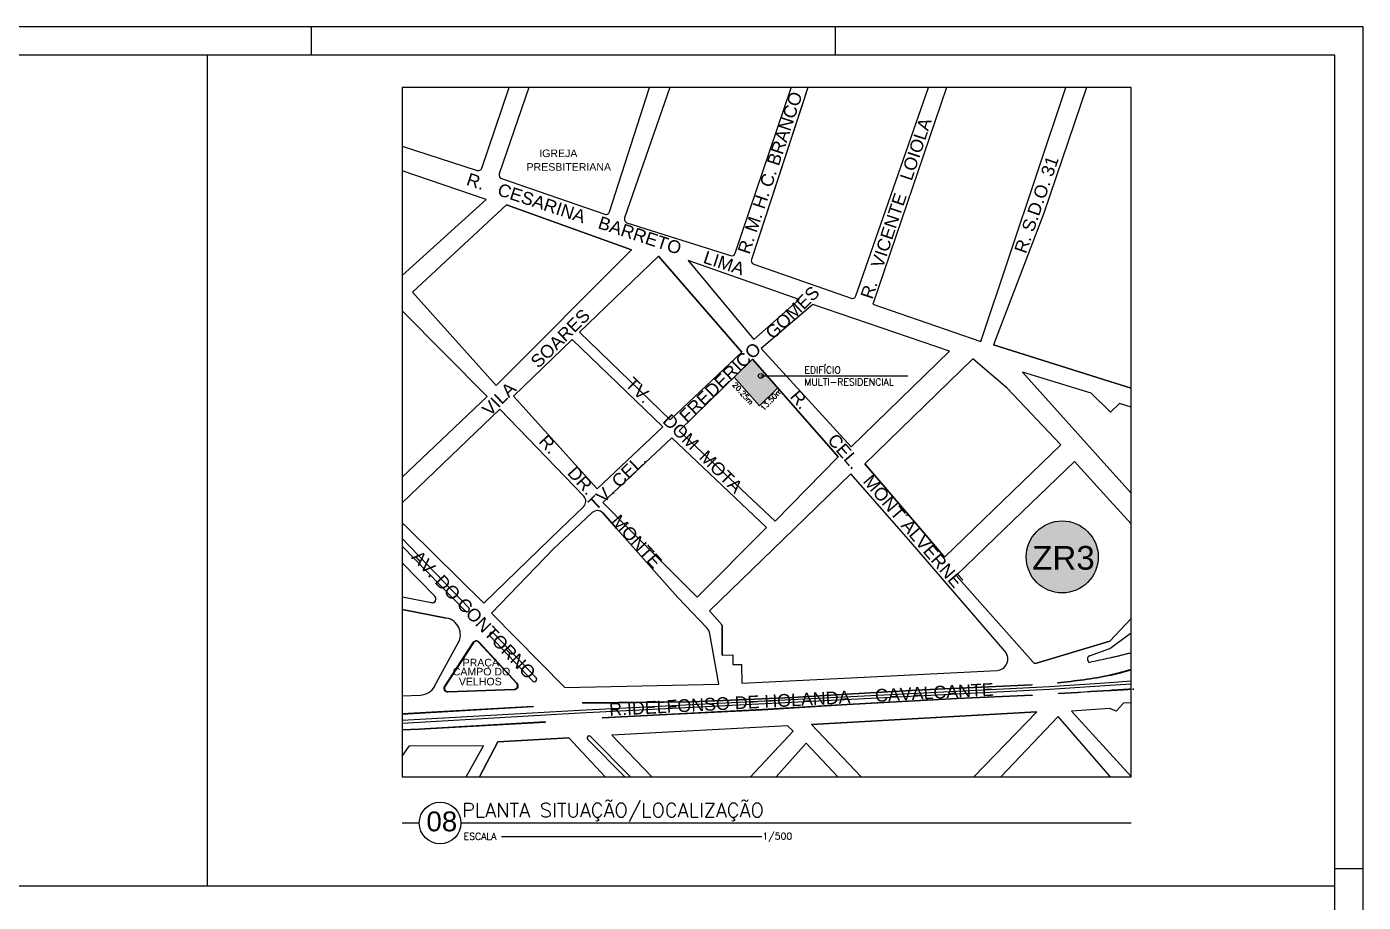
# Model space of a CAD drawing. Header units: millimetres. Extents: x 23536 to 47095, y 9984 to 20154.
# Drawn here: x 23566.61 to 23601.99, y 10005.41 to 10028.57 of the extents above; entities that cross this region are included whole.
import ezdxf
from ezdxf.enums import TextEntityAlignment as Align

# ---------------------------------------------------------------- set-up
doc = ezdxf.new("R2010")
doc.units = ezdxf.units.MM
doc.header["$LTSCALE"] = 30
doc.header["$MEASUREMENT"] = 0
doc.linetypes.add('TRACKS', pattern=[0.3, 0.15, 0.15])
doc.layers.get('0').update_dxf_attribs({"linetype": 'CONTINUOUS'})
for name, color, linetype in [('CERC02', 3, 'CONTINUOUS'), ('CINZA', 252, 'CONTINUOUS'), ('CINZA2', 254, 'CONTINUOUS'), ('edificações_representativas_toponimia', 7, 'CONTINUOUS'), ('LAYER1', 2, 'CONTINUOUS'), ('LAYER2', 3, 'CONTINUOUS'), ('LAYER4', 7, 'CONTINUOUS'), ('LAYER8', 1, 'CONTINUOUS'), ('LINHA FERREA', 250, 'TRACKS'), ('MEIO_FIO_2', 7, 'CONTINUOUS'), ('PAREDE01', 2, 'CONTINUOUS'), ('PRAÇAS', 7, 'CONTINUOUS'), ('TEXTO01', 2, 'CONTINUOUS'), ('TEXTO02', 3, 'CONTINUOUS'), ('TEXTO03', 6, 'CONTINUOUS'), ('TEXTO1', 2, 'CONTINUOUS'), ('TOPONIMIA RUAS', 7, 'CONTINUOUS'), ('ZON_ESPECIF_HAC', 254, 'CONTINUOUS'), ('ZON_ESPECIF_TXT', 7, 'CONTINUOUS')]:
    doc.layers.add(name, color=color, linetype=linetype)
doc.styles.add('ARIAL', font='arial.ttf', dxfattribs={"height": 0.2})
doc.styles.add('ROMANS', font='romans.shx', dxfattribs={"height": 0.14})
doc.styles.add('TEXTO', font='arial.ttf', dxfattribs={"height": 3})

# ---------------------------------------------------------------- blocks, each defined once
blk = doc.blocks.new('A$C00126118')
at = {"layer": 'LAYER2'}
blk.add_line((0.3, 0.367), (0, 0.367), dxfattribs=at)
blk.add_circle((0.667, 0.367), 0.367, dxfattribs=at)

msp = doc.modelspace()

# ---------------------------------------------------------------- hatches: boundary and pattern name
at = {"layer": 'CINZA2'}
msp.add_hatch(color=256, dxfattribs=at).paths.add_polyline_path([(23585.821, 10019.773), (23585.337, 10019.302), (23586.007, 10018.54), (23586.491, 10019.012)], flags=17)
at = {"layer": 'ZON_ESPECIF_HAC'}
h = msp.add_hatch(color=256, dxfattribs=at)
edge = h.paths.add_edge_path()
edge.add_arc((23594.018, 10014.542), 0.953, 0, 360)

# ---------------------------------------------------------------- linework, layer by layer
msp.add_line((23586.041, 10019.332), (23589.932, 10019.332))
msp.add_circle((23586.041, 10019.332), 0.0636)
at = {"layer": 'CERC02'}
for p, q in [((23601.987, 10028.57), (23540.787, 10028.57)), ((23574.146, 10027.82), (23574.146, 10028.57)), ((23588.021, 10027.82), (23588.021, 10028.57)), ((23601.987, 9984.02), (23601.987, 10028.57)), ((23601.237, 10006.295), (23601.987, 10006.295))]:
    msp.add_line(p, q, dxfattribs=at)
at = {"layer": 'CINZA'}
for p, q in [((23595.841, 10026.96), (23576.553, 10026.96)), ((23576.553, 10026.96), (23576.553, 10008.72)), ((23595.841, 10008.72), (23595.841, 10026.96)), ((23576.553, 10008.72), (23595.841, 10008.72))]:
    msp.add_line(p, q, dxfattribs=at)
at = {"layer": 'LAYER1'}
msp.add_lwpolyline([(23585.337, 10019.302), (23586.007, 10018.54), (23586.491, 10019.012), (23585.821, 10019.773), (23585.337, 10019.302)], dxfattribs=at)
at = {"layer": 'LAYER2'}
msp.add_line((23595.841, 10007.501), (23578.104, 10007.501), dxfattribs=at)
at = {"layer": 'LAYER4'}
msp.add_line((23579.182, 10007.148), (23586.067, 10007.148), dxfattribs=at)
at = {"layer": 'LAYER8'}
for p, q in [((23601.237, 10027.82), (23541.537, 10027.82)), ((23571.387, 10027.82), (23571.387, 10005.84)), ((23601.237, 9984.77), (23601.237, 10027.82)), ((23541.537, 10005.84), (23601.237, 10005.84))]:
    msp.add_line(p, q, dxfattribs=at)
at = {"layer": 'LINHA FERREA', "ltscale": 0.05}
for p, q in [((23595.277, 10011.214), (23593.686, 10011.108)), ((23593.686, 10011.108), (23581.246, 10010.483)), ((23593.69, 10011.034), (23581.249, 10010.408)), ((23595.277, 10011.139), (23593.691, 10011.034)), ((23581.246, 10010.483), (23576.553, 10010.212)), ((23581.25, 10010.408), (23576.553, 10010.137))]:
    msp.add_line(p, q, dxfattribs=at)
at = {"layer": 'LINHA FERREA'}
for p, q in [((23595.841, 10011.252), (23595.277, 10011.214)), ((23595.841, 10011.177), (23595.277, 10011.139))]:
    msp.add_line(p, q, dxfattribs=at)
at = {"layer": 'MEIO_FIO_2'}
for p, q in [((23590.954, 10026.96), (23589.008, 10021.232)), ((23591.866, 10020.243), (23594.116, 10026.96)), ((23594.664, 10026.96), (23593.536, 10023.639)), ((23578.775, 10023.998), (23576.553, 10024.759)), ((23576.553, 10021.987), (23578.775, 10023.998)), ((23576.824, 10021.544), (23579.31, 10023.858)), ((23579.31, 10023.858), (23582.62, 10022.663)), ((23593.536, 10023.639), (23592.203, 10020.153)), ((23582.62, 10022.663), (23579.034, 10019.074)), ((23581.244, 10020.487), (23583.337, 10022.504)), ((23583.337, 10022.504), (23585.542, 10019.957)), ((23587.056, 10021.349), (23584.115, 10022.384)), ((23584.115, 10022.384), (23585.858, 10020.299)), ((23579.034, 10019.074), (23576.824, 10021.544)), ((23585.858, 10020.299), (23587.056, 10021.349)), ((23587.418, 10021.221), (23586.052, 10020.059)), ((23587.418, 10021.221), (23586.052, 10020.059)), ((23591.036, 10019.987), (23587.418, 10021.221)), ((23591.036, 10019.987), (23587.418, 10021.221)), ((23589.008, 10021.232), (23591.866, 10020.243)), ((23576.553, 10021.053), (23578.802, 10018.786)), ((23583.644, 10018.165), (23581.244, 10020.487)), ((23579.494, 10018.799), (23581.049, 10020.299)), ((23583.445, 10017.981), (23581.049, 10020.299)), ((23586.052, 10020.059), (23588.429, 10017.451)), ((23586.052, 10020.059), (23588.429, 10017.451)), ((23595.277, 10019.184), (23592.203, 10020.153)), ((23585.542, 10019.957), (23583.644, 10018.165)), ((23583.876, 10017.879), (23585.821, 10019.773)), ((23585.821, 10019.773), (23583.876, 10017.879)), ((23585.821, 10019.773), (23588.09, 10017.193)), ((23588.09, 10017.193), (23585.821, 10019.773)), ((23588.429, 10017.451), (23591.036, 10019.987)), ((23588.429, 10017.451), (23591.036, 10019.987)), ((23588.798, 10017.001), (23591.652, 10019.784)), ((23592.558, 10019.004), (23591.652, 10019.784)), ((23594.781, 10018.876), (23592.968, 10019.43)), ((23592.968, 10019.43), (23595.277, 10016.858)), ((23592.558, 10019.004), (23593.978, 10017.51)), ((23595.841, 10019.006), (23595.277, 10019.184)), ((23576.553, 10016.654), (23578.802, 10018.786)), ((23581.707, 10016.341), (23579.494, 10018.799)), ((23595.277, 10018.392), (23594.781, 10018.876)), ((23576.553, 10015.969), (23579.133, 10018.455)), ((23579.133, 10018.455), (23581.353, 10016.152)), ((23595.294, 10018.376), (23595.277, 10018.392)), ((23595.536, 10018.602), (23595.294, 10018.376)), ((23595.841, 10018.507), (23595.536, 10018.602)), ((23583.445, 10017.981), (23581.707, 10016.341)), ((23583.687, 10017.692), (23581.861, 10015.978)), ((23583.687, 10017.692), (23586.194, 10015.319)), ((23586.418, 10015.486), (23583.876, 10017.879)), ((23583.876, 10017.879), (23586.418, 10015.486)), ((23591.677, 10015.285), (23593.978, 10017.51)), ((23586.418, 10015.486), (23588.09, 10017.193)), ((23586.418, 10015.486), (23588.09, 10017.193)), ((23590.266, 10015.285), (23588.798, 10017.001)), ((23594.343, 10017.067), (23592.493, 10015.285)), ((23594.343, 10017.067), (23592.493, 10015.285)), ((23595.277, 10016.038), (23594.343, 10017.067)), ((23595.277, 10016.038), (23594.343, 10017.067)), ((23595.277, 10016.858), (23595.841, 10016.231)), ((23588.427, 10016.737), (23586.926, 10015.285)), ((23589.702, 10015.285), (23588.427, 10016.737)), ((23580.742, 10015.285), (23581.348, 10015.87)), ((23582.551, 10015.285), (23581.861, 10015.978)), ((23595.841, 10015.417), (23595.277, 10016.038)), ((23595.841, 10015.417), (23595.277, 10016.038)), ((23576.553, 10015.442), (23576.713, 10015.285)), ((23581.12, 10015.285), (23581.581, 10015.714)), ((23581.867, 10015.7), (23582.234, 10015.285)), ((23576.713, 10015.285), (23578.708, 10013.32)), ((23578.708, 10013.32), (23580.742, 10015.285)), ((23580.563, 10014.766), (23581.12, 10015.285)), ((23582.234, 10015.285), (23583.841, 10013.471)), ((23584.353, 10013.476), (23582.551, 10015.285)), ((23586.16, 10015.285), (23584.353, 10013.476)), ((23586.926, 10015.285), (23584.687, 10013.119)), ((23586.194, 10015.319), (23586.16, 10015.285)), ((23590.014, 10014.93), (23589.702, 10015.285)), ((23590.905, 10014.539), (23590.266, 10015.285)), ((23590.905, 10014.539), (23591.677, 10015.285)), ((23592.493, 10015.285), (23591.211, 10014.05)), ((23592.493, 10015.285), (23591.211, 10014.05)), ((23578.917, 10013.053), (23580.563, 10014.766)), ((23592.506, 10012.036), (23590.014, 10014.93)), ((23576.553, 10014.383), (23577.413, 10013.5)), ((23593.239, 10011.764), (23591.211, 10014.05)), ((23591.211, 10014.05), (23593.239, 10011.764)), ((23576.553, 10013.485), (23577.322, 10013.332)), ((23583.841, 10013.471), (23584.614, 10012.664)), ((23576.553, 10013.153), (23577.726, 10012.925)), ((23578.917, 10013.053), (23580.857, 10011.089)), ((23584.687, 10013.119), (23585.015, 10012.736)), ((23585.019, 10011.945), (23585.015, 10012.736)), ((23595.841, 10012.914), (23595.277, 10012.31)), ((23595.277, 10012.31), (23595.841, 10012.914)), ((23577.409, 10011.121), (23578.035, 10012.268)), ((23578.426, 10012.274), (23577.675, 10011.125)), ((23578.584, 10012.288), (23579.587, 10011.2)), ((23578.876, 10012.445), (23579.997, 10011.266)), ((23580.095, 10011.346), (23578.963, 10012.525)), ((23584.933, 10011.175), (23584.692, 10012.51)), ((23595.277, 10012.31), (23593.341, 10011.734)), ((23593.341, 10011.734), (23595.277, 10012.31)), ((23595.277, 10012.122), (23595.819, 10012.515)), ((23595.819, 10012.515), (23595.841, 10012.536)), ((23585.019, 10011.945), (23585.302, 10011.948)), ((23585.302, 10011.948), (23585.298, 10011.695)), ((23594.738, 10011.923), (23595.277, 10012.122)), ((23585.298, 10011.695), (23585.534, 10011.698)), ((23585.534, 10011.698), (23585.541, 10011.198)), ((23585.541, 10011.198), (23588.603, 10011.353)), ((23588.603, 10011.353), (23592.294, 10011.541)), ((23593.898, 10011.212), (23593.899, 10011.202)), ((23576.553, 10010.868), (23577.032, 10010.887)), ((23577.762, 10010.971), (23579.517, 10011.032)), ((23580.857, 10011.089), (23584.933, 10011.175)), ((23586.87, 10010.833), (23588.475, 10010.932)), ((23586.871, 10010.823), (23588.476, 10010.922)), ((23588.475, 10010.932), (23590.332, 10011.032)), ((23588.476, 10010.922), (23590.332, 10011.022)), ((23590.332, 10011.032), (23593.22, 10011.165)), ((23590.332, 10011.022), (23593.22, 10011.155)), ((23593.22, 10010.886), (23591.235, 10010.796)), ((23593.22, 10010.876), (23591.236, 10010.786)), ((23593.22, 10011.155), (23593.22, 10011.165)), ((23593.22, 10010.886), (23593.22, 10010.876)), ((23593.921, 10010.929), (23593.921, 10010.937)), ((23576.553, 10010.396), (23580.019, 10010.594)), ((23576.553, 10010.386), (23580.02, 10010.584)), ((23580.019, 10010.594), (23580.02, 10010.584)), ((23581.324, 10010.687), (23584.204, 10010.716)), ((23581.333, 10010.677), (23581.324, 10010.687)), ((23581.333, 10010.677), (23584.204, 10010.706)), ((23586.089, 10010.502), (23583.369, 10010.367)), ((23586.089, 10010.492), (23583.369, 10010.357)), ((23584.204, 10010.716), (23585.26, 10010.76)), ((23584.204, 10010.706), (23585.26, 10010.75)), ((23585.26, 10010.76), (23586.87, 10010.833)), ((23585.26, 10010.75), (23586.87, 10010.823)), ((23588.325, 10010.638), (23586.088, 10010.502)), ((23588.326, 10010.628), (23586.089, 10010.492)), ((23591.235, 10010.796), (23588.325, 10010.638)), ((23591.236, 10010.786), (23588.326, 10010.628)), ((23595.276, 10010.528), (23594.265, 10010.459)), ((23595.443, 10010.459), (23595.276, 10010.528)), ((23595.276, 10010.528), (23595.277, 10010.528)), ((23595.277, 10010.527), (23595.276, 10010.528)), ((23595.639, 10010.675), (23595.443, 10010.459)), ((23595.841, 10010.68), (23595.639, 10010.675)), ((23580.331, 10010.175), (23576.995, 10009.989)), ((23580.332, 10010.165), (23576.995, 10009.979)), ((23580.331, 10010.175), (23580.332, 10010.165)), ((23583.369, 10010.367), (23581.838, 10010.283)), ((23581.849, 10010.274), (23581.838, 10010.283)), ((23583.369, 10010.357), (23581.849, 10010.274)), ((23587.383, 10010.111), (23593.343, 10010.448)), ((23593.343, 10010.448), (23591.677, 10008.72)), ((23593.916, 10010.316), (23592.395, 10008.72)), ((23594.265, 10010.459), (23595.277, 10009.35)), ((23576.995, 10009.989), (23576.553, 10009.97)), ((23576.995, 10009.979), (23576.553, 10009.96)), ((23586.752, 10010.069), (23582.098, 10009.828)), ((23582.098, 10009.828), (23583.16, 10008.72)), ((23585.77, 10008.72), (23586.899, 10009.932)), ((23586.899, 10009.932), (23586.752, 10010.069)), ((23588.7, 10008.72), (23587.383, 10010.111)), ((23576.723, 10009.531), (23576.553, 10009.277)), ((23578.701, 10009.541), (23576.723, 10009.531)), ((23578.239, 10008.72), (23578.701, 10009.541)), ((23578.594, 10008.72), (23579.077, 10009.653)), ((23579.077, 10009.653), (23580.961, 10009.755)), ((23580.961, 10009.755), (23581.92, 10008.72)), ((23582.445, 10008.72), (23581.466, 10009.71)), ((23582.588, 10008.72), (23581.541, 10009.778)), ((23587.241, 10009.613), (23586.446, 10008.72)), ((23588.077, 10008.72), (23587.241, 10009.613))]:
    msp.add_line(p, q, dxfattribs=at)
for points in [[(23576.553, 10025.413), (23578.533, 10024.768, 0.410452), (23578.658, 10024.831), (23579.382, 10026.96)], [(23576.553, 10025.413), (23578.533, 10024.768, 0.410452), (23578.658, 10024.831), (23579.382, 10026.96)], [(23579.897, 10026.96), (23579.119, 10024.679, 0.413106), (23579.181, 10024.552), (23581.912, 10023.609, 0.420423), (23582.04, 10023.673), (23583.098, 10026.96)], [(23579.897, 10026.96), (23579.119, 10024.679, 0.413106), (23579.181, 10024.552), (23581.912, 10023.609, 0.420423), (23582.04, 10023.673), (23583.098, 10026.96)], [(23583.633, 10026.96), (23582.435, 10023.513, 0.422206), (23582.499, 10023.385), (23585.238, 10022.515, 0.408586), (23585.363, 10022.578), (23586.845, 10026.951)], [(23587.239, 10026.82), (23585.792, 10022.415, 0.408391), (23585.854, 10022.29), (23588.432, 10021.386, 0.414746), (23588.559, 10021.447), (23590.481, 10026.96)], [(23587.285, 10026.96), (23585.792, 10022.415, 0.408391), (23585.854, 10022.29), (23588.432, 10021.386, 0.414746), (23588.559, 10021.447), (23590.481, 10026.96)], [(23576.553, 10015.442), (23576.713, 10015.285), (23578.708, 10013.32), (23580.742, 10015.285), (23581.348, 10015.87, 0.413907), (23581.353, 10016.152), (23579.133, 10018.455), (23576.553, 10015.969)], [(23576.553, 10014.828), (23578.224, 10013.104, 0.940256), (23578.305, 10013.205), (23576.553, 10015.028)], [(23576.553, 10013.485), (23577.322, 10013.332, 0.049072), (23577.342, 10013.331, 0.66349), (23577.413, 10013.5), (23576.553, 10014.383)], [(23576.553, 10010.868), (23577.032, 10010.887, 0.263998), (23577.409, 10011.121), (23578.035, 10012.268, 0.507448), (23577.726, 10012.925), (23576.553, 10013.153)]]:
    msp.add_lwpolyline(points, format="xyb", dxfattribs=at)
for points in [[(23590.954, 10026.96), (23589.008, 10021.232), (23591.866, 10020.243), (23594.116, 10026.96)], [(23590.954, 10026.96), (23589.008, 10021.232), (23591.866, 10020.243), (23594.116, 10026.96)], [(23594.664, 10026.96), (23593.536, 10023.639), (23592.203, 10020.153), (23595.277, 10019.184), (23595.841, 10019.006)], [(23576.553, 10021.987), (23578.775, 10023.998), (23576.553, 10024.759)], [(23576.553, 10016.654), (23578.802, 10018.786), (23576.553, 10021.053)], [(23595.841, 10018.507), (23595.536, 10018.602), (23595.294, 10018.376), (23594.781, 10018.876), (23592.968, 10019.43), (23595.277, 10016.858), (23595.841, 10016.231)], [(23595.841, 10010.68), (23595.639, 10010.675), (23595.443, 10010.459), (23595.276, 10010.528), (23594.265, 10010.459), (23595.277, 10009.35), (23595.841, 10008.733)], [(23591.677, 10008.72), (23593.343, 10010.448), (23587.383, 10010.111), (23588.7, 10008.72)], [(23595.296, 10008.72), (23595.277, 10008.741), (23593.916, 10010.316), (23592.395, 10008.72)], [(23585.77, 10008.72), (23586.899, 10009.932), (23586.752, 10010.069), (23582.098, 10009.828), (23583.16, 10008.72)], [(23578.239, 10008.72), (23578.701, 10009.541), (23576.723, 10009.531), (23576.553, 10009.277)], [(23578.239, 10008.72), (23578.701, 10009.541), (23576.723, 10009.531), (23576.553, 10009.277)], [(23581.92, 10008.72), (23580.961, 10009.755), (23579.077, 10009.653), (23578.594, 10008.72)], [(23588.077, 10008.72), (23587.241, 10009.613), (23586.446, 10008.72)]]:
    msp.add_lwpolyline(points, dxfattribs=at)
for points in [[(23582.62, 10022.663), (23579.31, 10023.858), (23576.824, 10021.544), (23579.034, 10019.074)], [(23583.337, 10022.504), (23581.244, 10020.487), (23583.644, 10018.165), (23585.542, 10019.957)], [(23587.056, 10021.349), (23584.115, 10022.384), (23585.858, 10020.299)], [(23581.049, 10020.299), (23579.494, 10018.799), (23581.707, 10016.341), (23583.445, 10017.981)], [(23593.978, 10017.51), (23592.558, 10019.004), (23591.652, 10019.784), (23588.798, 10017.001), (23590.266, 10015.285), (23590.905, 10014.539), (23591.677, 10015.285)], [(23583.687, 10017.692), (23581.861, 10015.978), (23582.551, 10015.285), (23584.353, 10013.476), (23586.16, 10015.285), (23586.194, 10015.319)]]:
    msp.add_lwpolyline(points, close=True, dxfattribs=at)
for points in [[(23590.014, 10014.93), (23589.702, 10015.285), (23588.427, 10016.737), (23586.926, 10015.285), (23584.687, 10013.119), (23585.015, 10012.736), (23585.019, 10011.945), (23585.302, 10011.948), (23585.298, 10011.695), (23585.534, 10011.698), (23585.541, 10011.198), (23588.603, 10011.353), (23592.294, 10011.541, 0.623832), (23592.506, 10012.036)], [(23583.841, 10013.471), (23582.234, 10015.285), (23581.867, 10015.7, 0.214704), (23581.717, 10015.768, 0.189726), (23581.581, 10015.714), (23581.12, 10015.285), (23580.563, 10014.766), (23578.917, 10013.053), (23580.857, 10011.089), (23584.933, 10011.175), (23584.692, 10012.51, 0.147345), (23584.614, 10012.664)], [(23577.675, 10011.125), (23578.426, 10012.274, -0.488469), (23578.584, 10012.288), (23579.587, 10011.2, -0.64128), (23579.517, 10011.032), (23577.762, 10010.971, -0.607883)], [(23578.963, 10012.525, 0.953871), (23578.876, 10012.445), (23579.997, 10011.266, 1.049716), (23580.095, 10011.346)]]:
    msp.add_lwpolyline(points, format="xyb", close=True, dxfattribs=at)
at = {"layer": 'MEIO_FIO_2', "const_width": 0.0000005}
for points in [[(23578.305, 10013.205), (23576.553, 10015.028)], [(23578.224, 10013.104), (23576.553, 10014.828)]]:
    msp.add_lwpolyline(points, dxfattribs=at)
at = {"layer": 'MEIO_FIO_2'}
for points in [[(23595.841, 10012.002, 0), (23595.825, 10011.998, 0), (23595.799, 10011.991, 0), (23595.773, 10011.985, 0), (23595.747, 10011.978, 0), (23595.722, 10011.971, 0), (23595.696, 10011.965, 0), (23595.669, 10011.958, 0), (23595.643, 10011.952, 0), (23595.617, 10011.945, 0), (23595.591, 10011.939, 0), (23595.565, 10011.932, 0), (23595.539, 10011.926, 0), (23595.513, 10011.92, 0), (23595.487, 10011.914, 0), (23595.461, 10011.908, 0), (23595.435, 10011.902, 0), (23595.408, 10011.895, 0), (23595.382, 10011.89, 0), (23595.356, 10011.884, 0), (23595.33, 10011.878, 0), (23595.304, 10011.872, 0), (23595.277, 10011.866, 0)], [(23595.841, 10011.563, 0), (23595.834, 10011.561, 0), (23595.825, 10011.558, 0), (23595.815, 10011.555, 0), (23595.806, 10011.552, 0), (23595.796, 10011.549, 0), (23595.787, 10011.546, 0), (23595.777, 10011.543, 0), (23595.767, 10011.541, 0), (23595.758, 10011.538, 0), (23595.748, 10011.535, 0), (23595.739, 10011.532, 0), (23595.729, 10011.529, 0), (23595.72, 10011.527, 0), (23595.71, 10011.524, 0), (23595.701, 10011.521, 0), (23595.691, 10011.518, 0), (23595.681, 10011.516, 0), (23595.672, 10011.513, 0), (23595.662, 10011.51, 0), (23595.653, 10011.507, 0), (23595.643, 10011.505, 0), (23595.633, 10011.502, 0), (23595.624, 10011.499, 0), (23595.614, 10011.497, 0), (23595.605, 10011.494, 0), (23595.595, 10011.492, 0), (23595.585, 10011.489, 0), (23595.576, 10011.486, 0), (23595.566, 10011.484, 0), (23595.557, 10011.481, 0), (23595.547, 10011.479, 0), (23595.537, 10011.476, 0), (23595.528, 10011.474, 0), (23595.518, 10011.471, 0), (23595.508, 10011.469, 0), (23595.499, 10011.466, 0), (23595.489, 10011.464, 0), (23595.48, 10011.461, 0), (23595.47, 10011.459, 0), (23595.46, 10011.456, 0), (23595.451, 10011.454, 0), (23595.441, 10011.451, 0), (23595.431, 10011.449, 0), (23595.422, 10011.447, 0), (23595.412, 10011.444, 0), (23595.402, 10011.442, 0), (23595.393, 10011.44, 0), (23595.383, 10011.437, 0), (23595.373, 10011.435, 0), (23595.364, 10011.433, 0), (23595.354, 10011.43, 0), (23595.344, 10011.428, 0), (23595.335, 10011.426, 0), (23595.325, 10011.424, 0), (23595.315, 10011.421, 0), (23595.306, 10011.419, 0), (23595.296, 10011.417, 0), (23595.286, 10011.415, 0), (23595.276, 10011.413, 0)], [(23595.841, 10011.552, 0), (23595.835, 10011.551, 0), (23595.826, 10011.548, 0), (23595.816, 10011.545, 0), (23595.807, 10011.542, 0), (23595.797, 10011.539, 0), (23595.788, 10011.536, 0), (23595.778, 10011.533, 0), (23595.769, 10011.531, 0), (23595.759, 10011.528, 0), (23595.749, 10011.525, 0), (23595.74, 10011.522, 0), (23595.73, 10011.519, 0), (23595.721, 10011.517, 0), (23595.711, 10011.514, 0), (23595.702, 10011.511, 0), (23595.692, 10011.508, 0), (23595.682, 10011.506, 0), (23595.673, 10011.503, 0), (23595.663, 10011.5, 0), (23595.654, 10011.498, 0), (23595.644, 10011.495, 0), (23595.635, 10011.492, 0), (23595.625, 10011.49, 0), (23595.615, 10011.487, 0), (23595.606, 10011.484, 0), (23595.596, 10011.482, 0), (23595.587, 10011.479, 0), (23595.577, 10011.476, 0), (23595.567, 10011.474, 0), (23595.558, 10011.471, 0), (23595.548, 10011.469, 0), (23595.538, 10011.466, 0), (23595.529, 10011.464, 0), (23595.519, 10011.461, 0), (23595.51, 10011.459, 0), (23595.5, 10011.456, 0), (23595.49, 10011.454, 0), (23595.481, 10011.451, 0), (23595.471, 10011.449, 0), (23595.461, 10011.446, 0), (23595.452, 10011.444, 0), (23595.442, 10011.441, 0), (23595.432, 10011.439, 0), (23595.423, 10011.437, 0), (23595.413, 10011.434, 0), (23595.403, 10011.432, 0), (23595.394, 10011.43, 0), (23595.384, 10011.427, 0), (23595.374, 10011.425, 0), (23595.365, 10011.423, 0), (23595.355, 10011.42, 0), (23595.345, 10011.418, 0), (23595.336, 10011.416, 0), (23595.326, 10011.414, 0), (23595.316, 10011.411, 0), (23595.307, 10011.409, 0), (23595.297, 10011.407, 0), (23595.287, 10011.405, 0), (23595.277, 10011.403, 0)], [(23595.277, 10011.017, 0), (23595.29, 10011.018, 0), (23595.303, 10011.019, 0), (23595.315, 10011.019, 0), (23595.328, 10011.02, 0), (23595.34, 10011.021, 0), (23595.353, 10011.022, 0), (23595.365, 10011.022, 0), (23595.378, 10011.023, 0), (23595.39, 10011.024, 0), (23595.403, 10011.025, 0), (23595.415, 10011.025, 0), (23595.428, 10011.026, 0), (23595.44, 10011.027, 0), (23595.453, 10011.028, 0), (23595.465, 10011.028, 0), (23595.478, 10011.029, 0), (23595.49, 10011.03, 0), (23595.503, 10011.031, 0), (23595.515, 10011.031, 0), (23595.528, 10011.032, 0), (23595.54, 10011.033, 0), (23595.553, 10011.034, 0), (23595.565, 10011.034, 0), (23595.578, 10011.035, 0), (23595.59, 10011.036, 0), (23595.603, 10011.037, 0), (23595.615, 10011.037, 0), (23595.628, 10011.038, 0), (23595.64, 10011.039, 0), (23595.653, 10011.039, 0), (23595.666, 10011.04, 0), (23595.678, 10011.041, 0), (23595.691, 10011.042, 0), (23595.703, 10011.042, 0), (23595.716, 10011.043, 0), (23595.728, 10011.044, 0), (23595.741, 10011.045, 0), (23595.753, 10011.045, 0), (23595.766, 10011.046, 0), (23595.778, 10011.047, 0), (23595.791, 10011.048, 0), (23595.803, 10011.048, 0), (23595.816, 10011.049, 0), (23595.828, 10011.05, 0), (23595.841, 10011.051, 0), (23595.841, 10011.051, 0)], [(23595.277, 10011.01, 0), (23595.29, 10011.01, 0), (23595.303, 10011.011, 0), (23595.315, 10011.012, 0), (23595.328, 10011.013, 0), (23595.34, 10011.013, 0), (23595.353, 10011.014, 0), (23595.365, 10011.015, 0), (23595.378, 10011.016, 0), (23595.39, 10011.016, 0), (23595.403, 10011.017, 0), (23595.415, 10011.018, 0), (23595.428, 10011.019, 0), (23595.44, 10011.019, 0), (23595.453, 10011.02, 0), (23595.465, 10011.021, 0), (23595.478, 10011.022, 0), (23595.49, 10011.022, 0), (23595.503, 10011.023, 0), (23595.515, 10011.024, 0), (23595.528, 10011.025, 0), (23595.54, 10011.025, 0), (23595.553, 10011.026, 0), (23595.565, 10011.027, 0), (23595.578, 10011.028, 0), (23595.59, 10011.028, 0), (23595.603, 10011.029, 0), (23595.615, 10011.03, 0), (23595.628, 10011.03, 0), (23595.64, 10011.031, 0), (23595.653, 10011.032, 0), (23595.666, 10011.033, 0), (23595.678, 10011.033, 0), (23595.691, 10011.034, 0), (23595.703, 10011.035, 0), (23595.716, 10011.036, 0), (23595.728, 10011.036, 0), (23595.741, 10011.037, 0), (23595.753, 10011.038, 0), (23595.766, 10011.039, 0), (23595.778, 10011.039, 0), (23595.791, 10011.04, 0), (23595.803, 10011.041, 0), (23595.816, 10011.042, 0), (23595.828, 10011.042, 0), (23595.841, 10011.043, 0), (23595.841, 10011.043, 0)], [(23595.878, 10011.045, 0), (23595.891, 10011.046, 0), (23595.903, 10011.047, 0)], [(23595.891, 10011.054, 0), (23595.903, 10011.054, 0), (23595.916, 10011.055, 0)]]:
    msp.add_polyline3d(points, dxfattribs=at)
for centre, radius, start, end in [((23581.209, 10016.013), 0.2, 314.0028, 43.9429), ((23581.717, 10015.568), 0.2, 41.5293, 132.9712), ((23577.342, 10013.431), 0.1, 258.7625, 44.2556), ((23578.262, 10013.157), 0.0651, 234.7436, 47.6889), ((23577.64, 10012.483), 0.45, 331.3793, 79.0009), ((23584.397, 10012.456), 0.3, 10.2268, 43.7545), ((23578.51, 10012.22), 0.1, 42.6842, 146.8204), ((23578.921, 10012.483), 0.0593, 45.0616, 219.6519), ((23592.279, 10011.84), 0.3, 272.9083, 40.7372), ((23594.785, 10011.837), 0.0972, 118.6639, 242.2744), ((23593.313, 10011.83), 0.1, 221.5672, 285.9718), ((23593.313, 10011.83), 0.1, 221.5672, 285.9718), ((23579.513, 10011.132), 0.1, 271.9991, 42.6842), ((23580.048, 10011.304), 0.0634, 216.3986, 41.9564), ((23577.014, 10011.337), 0.45, 272.2251, 331.3793), ((23577.759, 10011.07), 0.1, 146.8204, 271.9991), ((23581.494, 10009.754), 0.0525, 27.1674, 236.9881)]:
    msp.add_arc(centre, radius, start, end, dxfattribs=at)
for points in [[(23595.277, 10011.866), (23595.099, 10011.826), (23594.919, 10011.789), (23594.739, 10011.751)], [(23595.276, 10011.413), (23594.824, 10011.313), (23594.361, 10011.262), (23593.898, 10011.212)], [(23595.277, 10011.403), (23594.826, 10011.303), (23594.362, 10011.252), (23593.899, 10011.202)], [(23593.921, 10010.937), (23594.373, 10010.964), (23594.825, 10010.99), (23595.277, 10011.017)], [(23593.921, 10010.929), (23594.373, 10010.956), (23594.825, 10010.983), (23595.277, 10011.01)]]:
    msp.add_open_spline(points, degree=3, dxfattribs=at)
at = {"layer": 'PRAÇAS'}
for p, q in [((23578.435, 10012.269), (23577.683, 10011.12)), ((23578.576, 10012.281), (23579.58, 10011.193)), ((23577.762, 10010.981), (23579.517, 10011.042))]:
    msp.add_line(p, q, dxfattribs=at)
for centre, start, end in [((23578.51, 10012.22), 42.6842, 146.8204), ((23577.759, 10011.07), 146.8204, 271.9991), ((23579.513, 10011.132), 271.9991, 42.6842)]:
    msp.add_arc(centre, 0.09, start, end, dxfattribs=at)
at = {"layer": 'ZON_ESPECIF_TXT'}
msp.add_circle((23594.018, 10014.542), 0.953, dxfattribs=at)

# ---------------------------------------------------------------- block references
at = {"layer": 'PAREDE01', "xscale": 1.5, "yscale": 1.5, "zscale": 1.5}
msp.add_blockref('A$C00126118', (23576.553, 10006.951), dxfattribs=at)

# ---------------------------------------------------------------- texts
at = {"color": 3, "char_height": 0.14, "attachment_point": 5, "style": 'ROMANS'}
for s, insert, rotation in [('\\A1;20.25m', (23585.571, 10018.869), 312.3465), ('\\A1;13.50m', (23586.315, 10018.707), 46.1033)]:
    msp.add_mtext(s, dxfattribs=dict(at, insert=insert, rotation=rotation))
at = {"layer": 'edificações_representativas_toponimia', "style": 'ARIAL'}
for s, p in [('IGREJA', (23580.177, 10025.121)), ('PRESBITERIANA', (23579.842, 10024.761)), ('CAMPO DO', (23577.888, 10011.408)), ('PRAÇA', (23578.149, 10011.647)), ('VELHOS', (23578.05, 10011.144))]:
    msp.add_text(s, height=0.2, dxfattribs=at).set_placement(p)
at = {"layer": 'PAREDE01', "style": 'ARIAL'}
msp.add_text('08', height=0.525, dxfattribs=at).set_placement((23577.191, 10007.282))
at = {"layer": 'TEXTO01', "style": 'ROMANS'}
msp.add_text('PLANTA SITUAÇÃO/LOCALIZAÇÃO', height=0.375, dxfattribs=at).set_placement((23578.135, 10008.03), align=Align.TOP_LEFT)
at = {"layer": 'TEXTO02', "style": 'ARIAL'}
for s, rotation, p in [('TV. CEL.           FREDERICO   GOMES', 44, (23581.67, 10015.748)), ('R.        CEL.   MONT´ALVERNE', 310.7161, (23586.794, 10018.774))]:
    msp.add_text(s, height=0.3375, rotation=rotation, dxfattribs=at).set_placement(p)
at = {"layer": 'TEXTO03', "style": 'ROMANS'}
for s, p in [('ESCALA', (23578.177, 10007.24)), ('1/500', (23586.085, 10007.245))]:
    msp.add_text(s, height=0.18, dxfattribs=at).set_placement(p, align=Align.TOP_LEFT)
at = {"layer": 'TEXTO1', "style": 'ROMANS'}
for s, p in [('EDIFÍCIO', (23587.195, 10019.578)), ('MULTI-RESIDENCIAL', (23587.195, 10019.259))]:
    msp.add_text(s, height=0.18, dxfattribs=at).set_placement(p, align=Align.TOP_LEFT)
at = {"layer": 'TOPONIMIA RUAS', "style": 'ARIAL'}
for s, rotation, p in [('R. M. H. C. BRANCO', 71.6163, (23585.738, 10022.529)), ('R.   VICENTE   LOIOLA', 71.6163, (23588.992, 10021.34)), ('R. S.D.O. 31', 70.9187, (23593.059, 10022.548)), ('R.   CESARINA   BARRETO     LIMA', 341.7935, (23578.223, 10024.392)), ('VILA      SOARES', 44.6375, (23578.867, 10018.244)), ('              TV.     DOM  MOTA', 315.2888, (23581.13, 10020.383)), ('R.     DR.       MONTE', 312.2451, (23580.142, 10017.584)), ('AV. DO CONTORNO', 313.7081, (23576.776, 10014.515)), ('R.IDELFONSO DE HOLANDA     CAVALCANTE', 3.0134, (23582.037, 10010.335))]:
    msp.add_text(s, height=0.3375, rotation=rotation, dxfattribs=at).set_placement(p)
at = {"layer": 'ZON_ESPECIF_TXT', "style": 'TEXTO'}
msp.add_text('ZR3', height=0.6272, dxfattribs=at).set_placement((23593.224, 10014.205))

doc.saveas('drawing.dxf')
